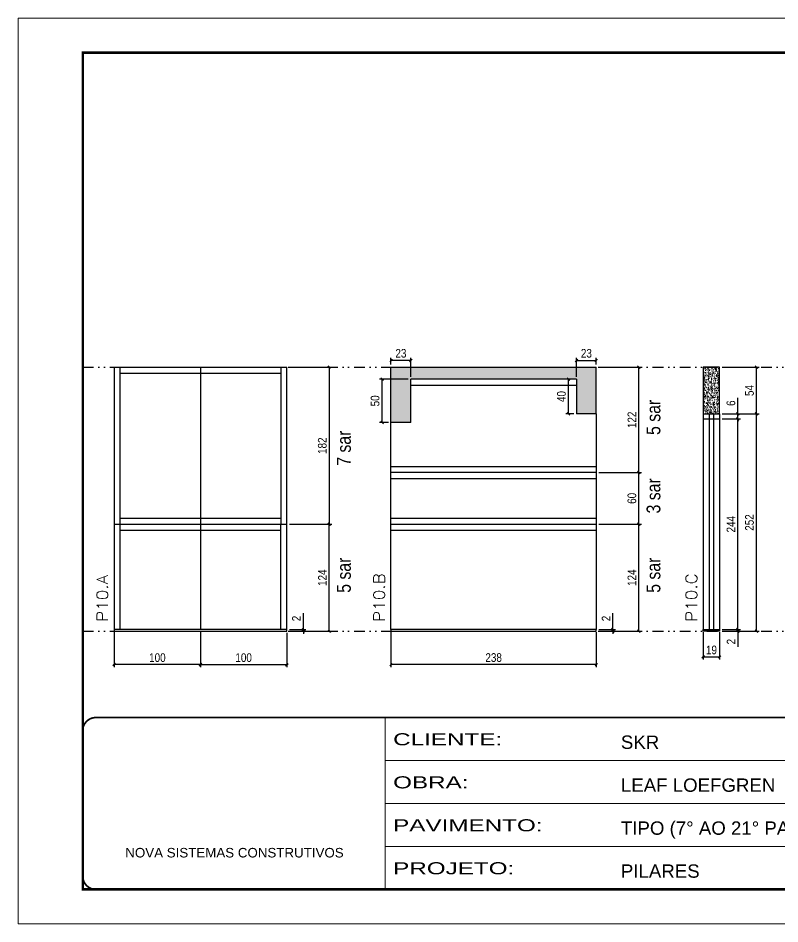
# Model space of a CAD drawing. Extents: x 14400 to 27878, y -21631 to 6985.
# Drawn here: x 17597 to 18480, y 2489 to 3539 of the extents above; entities that cross this region are included whole.
import ezdxf

# ---------------------------------------------------------------- set-up
doc = ezdxf.new("R2010")
doc.units = 0
for name, pattern in [('CONTINUO', [0]), ('DASHED', [0.75, 0.5, -0.25]), ('DIVIDE2', [0.625, 0.25, -0.125, 0, -0.125, 0, -0.125])]:
    doc.linetypes.add(name, pattern=pattern)
for name, color, linetype in [('COTA', 241, 'Continuous'), ('NOMENCLATURA', 7, 'Continuous'), ('Nível', 160, 'Continuous'), ('Painéis', 200, 'Continuous'), ('SARR_2.2x7', 40, 'Continuous')]:
    doc.layers.add(name, color=color, linetype=linetype)
for name, color, linetype, lineweight in [('Folhas', 255, 'Continuous', 9), ('SARRAFO DE PRESSAO', 251, 'DASHED', 9), ('Texto Seção', 7, 'Continuous', 15)]:
    doc.layers.add(name, color=color, linetype=linetype, lineweight=lineweight)
doc.styles.add('ARIAL', font='arial.ttf')
doc.styles.add('ARIAL_NARROW', font='ARIALN.TTF', dxfattribs={"height": 0.2})
doc.styles.add('COTA TECNICA', font='techl___.ttf', dxfattribs={"height": 10})
doc.styles.add('COTA TECNICA-50', font='techl___.ttf', dxfattribs={"height": 10})
doc.styles.add('REGUA-120', font='ROMANS.shx', dxfattribs={"height": 15})
doc.styles.add('Tecnologia', font='')
doc.styles.get('Tecnologia').set_extended_font_data('Forgotten Futurist')
doc.dimstyles.new('COTA PAINEL-50', dxfattribs={"dimtxt": 10, "dimasz": 3, "dimexe": 3, "dimexo": 3, "dimgap": 3, "dimtad": 1, "dimdec": 1, "dimzin": 12, "dimdsep": 46, "dimtxsty": 'COTA TECNICA-50', "dimblk1": 'OBLIQUE', "dimblk2": 'OBLIQUE', "dimsah": 1, "dimcen": 0.9, "dimclrd": 4, "dimclre": 4, "dimclrt": 240, "dimadec": 1, "dimazin": 3, "dimtfac": 1, "dimtdec": 1, "dimtmove": 0, "dimatfit": 3, "dimfxl": 1, "dimtolj": 1, "dimtzin": 12, "dimarcsym": 0})
doc.dimstyles.new('PAINEL', dxfattribs={"dimtxt": 10, "dimasz": 3, "dimexe": 3, "dimexo": 3, "dimgap": 3, "dimtad": 1, "dimdec": 1, "dimzin": 12, "dimdsep": 46, "dimtxsty": 'COTA TECNICA', "dimblk1": 'OBLIQUE', "dimblk2": 'OBLIQUE', "dimsah": 1, "dimcen": 0.9, "dimclrd": 4, "dimclre": 4, "dimclrt": 240, "dimadec": 1, "dimazin": 3, "dimtfac": 1, "dimtdec": 1, "dimtmove": 0, "dimatfit": 3, "dimfxl": 1, "dimtolj": 1, "dimtzin": 12, "dimarcsym": 0})

# ---------------------------------------------------------------- blocks, each defined once
blk = doc.blocks.new('9999999999')
at = {"color": 30, "linetype": 'CONTINUO'}
for p, q in [((98564.6, 34230.2), (98564.6, 34429.4)), ((98564.6, 34379.6), (99584, 34379.6)), ((98564.6, 34329.8), (99488, 34329.8)), ((98564.6, 34280), (99488, 34280))]:
    blk.add_line(p, q, dxfattribs=at)
at = {"color": 30, "linetype": 'CONTINUO', "const_width": 2}
blk.add_lwpolyline([(99584, 34230.2), (99584, 34414.4, 0.414214), (99569, 34429.4), (98229, 34429.4, 0.414214), (98214, 34414.4), (98214, 34245.2, 0.414214), (98229, 34230.2), (99584, 34230.2)], format="xyb", dxfattribs=at)
at = {"layer": 'Folhas'}
blk.add_lwpolyline([(98139, 34190.2), (99624, 34190.2), (99624, 35240.2), (98139, 35240.2)], close=True, dxfattribs=at)
at = {"layer": 'Folhas', "color": 30, "const_width": 3}
blk.add_lwpolyline([(98214, 34230.2), (99584, 34230.2), (99584, 35200.2), (98214, 35200.2)], close=True, dxfattribs=at)
at = {"color": 7, "linetype": 'Continuous', "ltscale": 5, "style": 'ARIAL'}
for s, height, p in [('SKR', 15.48, (98837.7, 34393.1)), ('LEAF LOEFGREN', 15.483, (98837.7, 34343.3)), ('TIPO (7° AO 21° PAVIMENTO)', 15.483, (98837.7, 34293.5)), ('NOVA SISTEMAS CONSTRUTIVOS', 11.059, (98263.2, 34267.2)), ('PILARES', 15.48, (98837.7, 34243.7))]:
    blk.add_text(s, height=height, dxfattribs=at).set_placement(p)
at = {"layer": 'Folhas', "color": 7, "style": 'Tecnologia', "width": 1.5}
for s, p in [('CLIENTE:', (98573.7, 34397.2)), ('OBRA:', (98573.7, 34347.3)), ('PAVIMENTO:', (98573.7, 34297.5)), ('PROJETO:', (98573.7, 34247.7))]:
    blk.add_text(s, height=14, dxfattribs=at).set_placement(p)
blk = doc.blocks.new('_Oblique')
at = {"color": 0, "linetype": 'ByBlock', "lineweight": -2}
blk.add_line((-0.5, -0.5), (0.5, 0.5), dxfattribs=at)
blk = doc.blocks.new('*D1522')
at = {"layer": 'COTA', "color": 4, "lineweight": -2, "transparency": 16777216}
for p, q in [((17708.4, 2827.3), (17708.4, 2786.5)), ((17808.4, 2827.3), (17808.4, 2786.5)), ((17808.4, 2789.5), (17708.4, 2789.5))]:
    blk.add_line(p, q, dxfattribs=at)
at = {"layer": 'Defpoints', "color": 0, "transparency": 16777216}
for p in [(17708.4, 2830.3), (17808.4, 2830.3), (17708.4, 2789.5)]:
    blk.add_point(p, dxfattribs=at)
at = {"layer": 'COTA', "color": 4, "lineweight": -2, "transparency": 16777216, "xscale": 3, "yscale": 3, "zscale": 3, "rotation": 180}
blk.add_blockref('_Oblique', (17708.4, 2789.5), dxfattribs=at)
at = {"layer": 'COTA', "color": 4, "lineweight": -2, "transparency": 16777216, "xscale": 3, "yscale": 3, "zscale": 3}
blk.add_blockref('_Oblique', (17808.4, 2789.5), dxfattribs=at)
at = {"layer": 'COTA', "color": 240, "transparency": 16777216, "insert": (17758.4, 2797.6), "char_height": 10, "attachment_point": 5, "style": 'COTA TECNICA'}
blk.add_mtext('\\A1;100', dxfattribs=at)
blk = doc.blocks.new('*D1523')
at = {"layer": 'COTA', "color": 4, "lineweight": -2, "transparency": 16777216}
for p, q in [((17927.6, 2830.3), (17927.6, 2849.1)), ((17911.4, 2830.3), (17930.6, 2830.3)), ((17911.4, 2828.3), (17930.6, 2828.3)), ((17927.6, 2828.3), (17927.6, 2830.3)), ((17927.6, 2828.3), (17927.6, 2825.3))]:
    blk.add_line(p, q, dxfattribs=at)
at = {"layer": 'Defpoints', "color": 0, "transparency": 16777216}
for p in [(17908.4, 2830.3), (17908.4, 2828.3), (17927.6, 2828.3)]:
    blk.add_point(p, dxfattribs=at)
at = {"layer": 'COTA', "color": 4, "lineweight": -2, "transparency": 16777216, "xscale": 3, "yscale": 3, "zscale": 3}
for p, rotation in [((17927.6, 2830.3), 270), ((17927.6, 2828.3), 90)]:
    blk.add_blockref('_Oblique', p, dxfattribs=dict(at, rotation=rotation))
at = {"layer": 'COTA', "color": 240, "transparency": 16777216, "insert": (17919.6, 2843), "char_height": 10, "attachment_point": 5, "rotation": 90, "style": 'COTA TECNICA-50'}
blk.add_mtext('\\A1;2', dxfattribs=at)
blk = doc.blocks.new('*D1524')
at = {"layer": 'COTA', "color": 4, "linetype": 'ByBlock', "lineweight": -2, "transparency": 16777216}
for p, q in [((17911.4, 2952.3), (17960.7, 2952.3)), ((17957.7, 2828.3), (17957.7, 2952.3)), ((17911.4, 2828.3), (17960.7, 2828.3))]:
    blk.add_line(p, q, dxfattribs=at)
at = {"layer": 'Defpoints', "color": 0, "linetype": 'ByBlock', "transparency": 16777216}
for p in [(17908.4, 2952.3), (17957.7, 2952.3), (17908.4, 2828.3)]:
    blk.add_point(p, dxfattribs=at)
at = {"layer": 'COTA', "color": 4, "linetype": 'ByBlock', "lineweight": -2, "transparency": 16777216, "xscale": 3, "yscale": 3, "zscale": 3}
for p, rotation in [((17957.7, 2952.3), 90), ((17957.7, 2828.3), 270)]:
    blk.add_blockref('_Oblique', p, dxfattribs=dict(at, rotation=rotation))
at = {"layer": 'COTA', "color": 240, "linetype": 'ByBlock', "transparency": 16777216, "insert": (17949.7, 2890.3), "char_height": 10, "attachment_point": 5, "rotation": 90, "style": 'COTA TECNICA'}
blk.add_mtext('\\A1;124', dxfattribs=at)
blk = doc.blocks.new('*D1525')
at = {"layer": 'COTA', "color": 4, "lineweight": -2, "transparency": 16777216}
for p, q in [((18029.2, 2827.3), (18029.2, 2786.5)), ((18267.2, 2827.3), (18267.2, 2786.5)), ((18267.2, 2789.5), (18029.2, 2789.5))]:
    blk.add_line(p, q, dxfattribs=at)
at = {"layer": 'Defpoints', "color": 0, "transparency": 16777216}
for p in [(18029.2, 2830.3), (18267.2, 2830.3), (18029.2, 2789.5)]:
    blk.add_point(p, dxfattribs=at)
at = {"layer": 'COTA', "color": 4, "lineweight": -2, "transparency": 16777216, "xscale": 3, "yscale": 3, "zscale": 3, "rotation": 180}
blk.add_blockref('_Oblique', (18029.2, 2789.5), dxfattribs=at)
at = {"layer": 'COTA', "color": 4, "lineweight": -2, "transparency": 16777216, "xscale": 3, "yscale": 3, "zscale": 3}
blk.add_blockref('_Oblique', (18267.2, 2789.5), dxfattribs=at)
at = {"layer": 'COTA', "color": 240, "transparency": 16777216, "insert": (18148.2, 2797.7), "char_height": 10, "attachment_point": 5, "style": 'COTA TECNICA'}
blk.add_mtext('\\A1;238', dxfattribs=at)
blk = doc.blocks.new('*D1526')
at = {"layer": 'COTA', "color": 4, "lineweight": -2, "transparency": 16777216}
for p, q in [((18286.5, 2830.3), (18286.5, 2849.1)), ((18270.2, 2830.3), (18289.5, 2830.3)), ((18270.2, 2828.3), (18289.5, 2828.3)), ((18286.5, 2828.3), (18286.5, 2830.3)), ((18286.5, 2828.3), (18286.5, 2825.3))]:
    blk.add_line(p, q, dxfattribs=at)
at = {"layer": 'Defpoints', "color": 0, "transparency": 16777216}
for p in [(18267.2, 2830.3), (18267.2, 2828.3), (18286.5, 2828.3)]:
    blk.add_point(p, dxfattribs=at)
at = {"layer": 'COTA', "color": 4, "lineweight": -2, "transparency": 16777216, "xscale": 3, "yscale": 3, "zscale": 3}
for p, rotation in [((18286.5, 2830.3), 270), ((18286.5, 2828.3), 90)]:
    blk.add_blockref('_Oblique', p, dxfattribs=dict(at, rotation=rotation))
at = {"layer": 'COTA', "color": 240, "transparency": 16777216, "insert": (18278.5, 2843), "char_height": 10, "attachment_point": 5, "rotation": 90, "style": 'COTA TECNICA-50'}
blk.add_mtext('\\A1;2', dxfattribs=at)
blk = doc.blocks.new('*D1527')
at = {"layer": 'COTA', "color": 4, "linetype": 'ByBlock', "lineweight": -2, "transparency": 16777216}
for p, q in [((18270.2, 2952.3), (18319.6, 2952.3)), ((18316.6, 2828.3), (18316.6, 2952.3)), ((18270.2, 2828.3), (18319.6, 2828.3))]:
    blk.add_line(p, q, dxfattribs=at)
at = {"layer": 'Defpoints', "color": 0, "linetype": 'ByBlock', "transparency": 16777216}
for p in [(18267.2, 2952.3), (18316.6, 2952.3), (18267.2, 2828.3)]:
    blk.add_point(p, dxfattribs=at)
at = {"layer": 'COTA', "color": 4, "linetype": 'ByBlock', "lineweight": -2, "transparency": 16777216, "xscale": 3, "yscale": 3, "zscale": 3}
for p, rotation in [((18316.6, 2952.3), 90), ((18316.6, 2828.3), 270)]:
    blk.add_blockref('_Oblique', p, dxfattribs=dict(at, rotation=rotation))
at = {"layer": 'COTA', "color": 240, "linetype": 'ByBlock', "transparency": 16777216, "insert": (18308.5, 2890.3), "char_height": 10, "attachment_point": 5, "rotation": 90, "style": 'COTA TECNICA'}
blk.add_mtext('\\A1;124', dxfattribs=at)
blk = doc.blocks.new('*D1528')
at = {"layer": 'COTA', "color": 4, "lineweight": -2, "transparency": 16777216}
for p, q in [((17808.4, 2827.3), (17808.4, 2786.5)), ((17908.4, 2826.3), (17908.4, 2786.5)), ((17808.4, 2789.5), (17908.4, 2789.5))]:
    blk.add_line(p, q, dxfattribs=at)
at = {"layer": 'Defpoints', "color": 0, "transparency": 16777216}
for p in [(17808.4, 2830.3), (17908.4, 2829.3), (17908.4, 2789.5)]:
    blk.add_point(p, dxfattribs=at)
at = {"layer": 'COTA', "color": 4, "lineweight": -2, "transparency": 16777216, "xscale": 3, "yscale": 3, "zscale": 3, "rotation": 180}
blk.add_blockref('_Oblique', (17808.4, 2789.5), dxfattribs=at)
at = {"layer": 'COTA', "color": 4, "lineweight": -2, "transparency": 16777216, "xscale": 3, "yscale": 3, "zscale": 3}
blk.add_blockref('_Oblique', (17908.4, 2789.5), dxfattribs=at)
at = {"layer": 'COTA', "color": 240, "transparency": 16777216, "insert": (17858.4, 2797.6), "char_height": 10, "attachment_point": 5, "style": 'COTA TECNICA'}
blk.add_mtext('\\A1;100', dxfattribs=at)
blk = doc.blocks.new('*D1529')
at = {"layer": 'COTA', "color": 4, "lineweight": -2, "transparency": 16777216}
for p, q in [((17911.4, 3134.3), (17960.7, 3134.3)), ((17957.7, 3134.3), (17957.7, 2952.3)), ((17911.4, 2952.3), (17960.7, 2952.3))]:
    blk.add_line(p, q, dxfattribs=at)
at = {"layer": 'Defpoints', "color": 0, "transparency": 16777216}
for p in [(17908.4, 3134.3), (17908.4, 2952.3), (17957.7, 2952.3)]:
    blk.add_point(p, dxfattribs=at)
at = {"layer": 'COTA', "color": 4, "lineweight": -2, "transparency": 16777216, "xscale": 3, "yscale": 3, "zscale": 3}
for p, rotation in [((17957.7, 3134.3), 90), ((17957.7, 2952.3), 270)]:
    blk.add_blockref('_Oblique', p, dxfattribs=dict(at, rotation=rotation))
at = {"layer": 'COTA', "color": 240, "transparency": 16777216, "insert": (17949.6, 3043.3), "char_height": 10, "attachment_point": 5, "rotation": 90, "style": 'COTA TECNICA'}
blk.add_mtext('\\A1;182', dxfattribs=at)
blk = doc.blocks.new('*D1543')
at = {"layer": 'COTA', "color": 4, "lineweight": -2, "transparency": 16777216}
for p, q in [((18270.2, 3012.3), (18319.6, 3012.3)), ((18316.6, 2952.3), (18316.6, 3012.3)), ((18270.2, 2952.3), (18319.6, 2952.3))]:
    blk.add_line(p, q, dxfattribs=at)
at = {"layer": 'Defpoints', "color": 0, "transparency": 16777216}
for p in [(18267.2, 3012.3), (18316.6, 3012.3), (18267.2, 2952.3)]:
    blk.add_point(p, dxfattribs=at)
at = {"layer": 'COTA', "color": 4, "lineweight": -2, "transparency": 16777216, "xscale": 3, "yscale": 3, "zscale": 3}
for p, rotation in [((18316.6, 3012.3), 90), ((18316.6, 2952.3), 270)]:
    blk.add_blockref('_Oblique', p, dxfattribs=dict(at, rotation=rotation))
at = {"layer": 'COTA', "color": 240, "transparency": 16777216, "insert": (18308.5, 2982.3), "char_height": 10, "attachment_point": 5, "rotation": 90, "style": 'COTA TECNICA'}
blk.add_mtext('\\A1;60', dxfattribs=at)
blk = doc.blocks.new('*D1544')
at = {"layer": 'COTA', "color": 4, "lineweight": -2, "transparency": 16777216}
for p, q in [((18270.2, 3134.3), (18319.6, 3134.3)), ((18316.6, 3012.3), (18316.6, 3134.3)), ((18270.2, 3012.3), (18319.6, 3012.3))]:
    blk.add_line(p, q, dxfattribs=at)
at = {"layer": 'Defpoints', "color": 0, "transparency": 16777216}
for p in [(18267.2, 3134.3), (18316.6, 3134.3), (18267.2, 3012.3)]:
    blk.add_point(p, dxfattribs=at)
at = {"layer": 'COTA', "color": 4, "lineweight": -2, "transparency": 16777216, "xscale": 3, "yscale": 3, "zscale": 3}
for p, rotation in [((18316.6, 3134.3), 90), ((18316.6, 3012.3), 270)]:
    blk.add_blockref('_Oblique', p, dxfattribs=dict(at, rotation=rotation))
at = {"layer": 'COTA', "color": 240, "transparency": 16777216, "insert": (18308.5, 3073.3), "char_height": 10, "attachment_point": 5, "rotation": 90, "style": 'COTA TECNICA'}
blk.add_mtext('\\A1;122', dxfattribs=at)
blk = doc.blocks.new('*D1537')
at = {"layer": 'COTA', "color": 4, "lineweight": -2, "transparency": 16777216}
for p, q in [((18391.2, 2827.3), (18391.2, 2795.4)), ((18410.2, 2827.3), (18410.2, 2795.4)), ((18391.2, 2798.4), (18410.2, 2798.4))]:
    blk.add_line(p, q, dxfattribs=at)
at = {"layer": 'Defpoints', "color": 0, "transparency": 16777216}
for p in [(18391.2, 2830.3), (18410.2, 2830.3), (18410.2, 2798.4)]:
    blk.add_point(p, dxfattribs=at)
at = {"layer": 'COTA', "color": 4, "lineweight": -2, "transparency": 16777216, "xscale": 3, "yscale": 3, "zscale": 3, "rotation": 180}
blk.add_blockref('_Oblique', (18391.2, 2798.4), dxfattribs=at)
at = {"layer": 'COTA', "color": 4, "lineweight": -2, "transparency": 16777216, "xscale": 3, "yscale": 3, "zscale": 3}
blk.add_blockref('_Oblique', (18410.2, 2798.4), dxfattribs=at)
at = {"layer": 'COTA', "color": 240, "transparency": 16777216, "insert": (18400.7, 2806.5), "char_height": 10, "attachment_point": 5, "style": 'COTA TECNICA'}
blk.add_mtext('\\A1;19', dxfattribs=at)
blk = doc.blocks.new('*D1538')
at = {"layer": 'COTA', "color": 4, "lineweight": -2, "transparency": 16777216}
for p, q in [((18413.2, 2830.3), (18434.4, 2830.3)), ((18413.2, 2828.3), (18434.4, 2828.3)), ((18431.4, 2830.3), (18431.4, 2833.3)), ((18431.4, 2830.3), (18431.4, 2828.3)), ((18431.4, 2828.3), (18431.4, 2810.2))]:
    blk.add_line(p, q, dxfattribs=at)
at = {"layer": 'Defpoints', "color": 0, "transparency": 16777216}
for p in [(18410.2, 2830.3), (18410.2, 2828.3), (18431.4, 2830.3)]:
    blk.add_point(p, dxfattribs=at)
at = {"layer": 'COTA', "color": 4, "lineweight": -2, "transparency": 16777216, "xscale": 3, "yscale": 3, "zscale": 3}
for p, rotation in [((18431.4, 2830.3), 270), ((18431.4, 2828.3), 90)]:
    blk.add_blockref('_Oblique', p, dxfattribs=dict(at, rotation=rotation))
at = {"layer": 'COTA', "color": 240, "transparency": 16777216, "insert": (18423.4, 2816.2), "char_height": 10, "attachment_point": 5, "rotation": 90, "style": 'COTA TECNICA-50'}
blk.add_mtext('\\A1;2', dxfattribs=at)
blk = doc.blocks.new('*D1539')
at = {"layer": 'COTA', "color": 4, "lineweight": -2, "transparency": 16777216}
for p, q in [((18413.2, 3080.3), (18455.9, 3080.3)), ((18452.9, 2828.3), (18452.9, 3080.3)), ((18413.2, 2828.3), (18455.9, 2828.3))]:
    blk.add_line(p, q, dxfattribs=at)
at = {"layer": 'Defpoints', "color": 0, "transparency": 16777216}
for p in [(18410.2, 3080.3), (18452.9, 3080.3), (18410.2, 2828.3)]:
    blk.add_point(p, dxfattribs=at)
at = {"layer": 'COTA', "color": 4, "lineweight": -2, "transparency": 16777216, "xscale": 3, "yscale": 3, "zscale": 3}
for p, rotation in [((18452.9, 3080.3), 90), ((18452.9, 2828.3), 270)]:
    blk.add_blockref('_Oblique', p, dxfattribs=dict(at, rotation=rotation))
at = {"layer": 'COTA', "color": 240, "transparency": 16777216, "insert": (18444.8, 2954.3), "char_height": 10, "attachment_point": 5, "rotation": 90, "style": 'COTA TECNICA-50'}
blk.add_mtext('\\A1;252', dxfattribs=at)
blk = doc.blocks.new('*D1545')
at = {"layer": 'COTA', "color": 4, "lineweight": -2, "transparency": 16777216}
for p, q in [((18413.2, 3134.3), (18455.9, 3134.3)), ((18452.9, 3080.3), (18452.9, 3134.3)), ((18413.2, 3080.3), (18455.9, 3080.3))]:
    blk.add_line(p, q, dxfattribs=at)
at = {"layer": 'Defpoints', "color": 0, "transparency": 16777216}
for p in [(18410.2, 3134.3), (18452.9, 3134.3), (18410.2, 3080.3)]:
    blk.add_point(p, dxfattribs=at)
at = {"layer": 'COTA', "color": 4, "lineweight": -2, "transparency": 16777216, "xscale": 3, "yscale": 3, "zscale": 3}
for p, rotation in [((18452.9, 3134.3), 90), ((18452.9, 3080.3), 270)]:
    blk.add_blockref('_Oblique', p, dxfattribs=dict(at, rotation=rotation))
at = {"layer": 'COTA', "color": 240, "transparency": 16777216, "insert": (18444.8, 3107.3), "char_height": 10, "attachment_point": 5, "rotation": 90, "style": 'COTA TECNICA'}
blk.add_mtext('\\A1;54', dxfattribs=at)
blk = doc.blocks.new('*D1546')
at = {"color": 4, "lineweight": -2, "transparency": 16777216}
for p, q in [((18049.2, 3120.3), (18015.9, 3120.3)), ((18018.9, 3070.3), (18018.9, 3120.3)), ((18026.2, 3070.3), (18015.9, 3070.3))]:
    blk.add_line(p, q, dxfattribs=at)
at = {"layer": 'Defpoints', "color": 0, "transparency": 16777216}
for p in [(18018.9, 3120.3), (18052.2, 3120.3), (18029.2, 3070.3)]:
    blk.add_point(p, dxfattribs=at)
at = {"color": 4, "lineweight": -2, "transparency": 16777216, "xscale": 3, "yscale": 3, "zscale": 3}
for p, rotation in [((18018.9, 3120.3), 90), ((18018.9, 3070.3), 270)]:
    blk.add_blockref('_Oblique', p, dxfattribs=dict(at, rotation=rotation))
at = {"color": 240, "transparency": 16777216, "insert": (18010.8, 3095.3), "char_height": 10, "attachment_point": 5, "rotation": 90, "style": 'COTA TECNICA'}
blk.add_mtext('\\A1;50', dxfattribs=at)
blk = doc.blocks.new('*D1547')
at = {"color": 4, "lineweight": -2, "transparency": 16777216}
for p, q in [((18029.2, 3137.3), (18029.2, 3145.2)), ((18052.2, 3142.2), (18029.2, 3142.2)), ((18052.2, 3123.3), (18052.2, 3145.2))]:
    blk.add_line(p, q, dxfattribs=at)
at = {"layer": 'Defpoints', "color": 0, "transparency": 16777216}
for p in [(18029.2, 3142.2), (18029.2, 3134.3), (18052.2, 3120.3)]:
    blk.add_point(p, dxfattribs=at)
at = {"color": 4, "lineweight": -2, "transparency": 16777216, "xscale": 3, "yscale": 3, "zscale": 3, "rotation": 180}
blk.add_blockref('_Oblique', (18029.2, 3142.2), dxfattribs=at)
at = {"color": 4, "lineweight": -2, "transparency": 16777216, "xscale": 3, "yscale": 3, "zscale": 3}
blk.add_blockref('_Oblique', (18052.2, 3142.2), dxfattribs=at)
at = {"color": 240, "transparency": 16777216, "insert": (18040.7, 3150.4), "char_height": 10, "attachment_point": 5, "style": 'COTA TECNICA'}
blk.add_mtext('\\A1;23', dxfattribs=at)
blk = doc.blocks.new('*D1548')
at = {"color": 4, "lineweight": -2, "transparency": 16777216}
for p, q in [((18244.2, 3123.3), (18244.2, 3145.2)), ((18244.2, 3142.2), (18267.2, 3142.2)), ((18267.2, 3137.3), (18267.2, 3145.2))]:
    blk.add_line(p, q, dxfattribs=at)
at = {"layer": 'Defpoints', "color": 0, "transparency": 16777216}
for p in [(18267.2, 3142.2), (18267.2, 3134.3), (18244.2, 3120.3)]:
    blk.add_point(p, dxfattribs=at)
at = {"color": 4, "lineweight": -2, "transparency": 16777216, "xscale": 3, "yscale": 3, "zscale": 3, "rotation": 180}
blk.add_blockref('_Oblique', (18244.2, 3142.2), dxfattribs=at)
at = {"color": 4, "lineweight": -2, "transparency": 16777216, "xscale": 3, "yscale": 3, "zscale": 3}
blk.add_blockref('_Oblique', (18267.2, 3142.2), dxfattribs=at)
at = {"color": 240, "transparency": 16777216, "insert": (18255.7, 3150.4), "char_height": 10, "attachment_point": 5, "style": 'COTA TECNICA'}
blk.add_mtext('\\A1;23', dxfattribs=at)
blk = doc.blocks.new('*D1549')
at = {"color": 4, "lineweight": -2, "transparency": 16777216}
for p, q in [((18241.2, 3120.3), (18231.9, 3120.3)), ((18234.9, 3080.3), (18234.9, 3120.3)), ((18241.2, 3080.3), (18231.9, 3080.3))]:
    blk.add_line(p, q, dxfattribs=at)
at = {"layer": 'Defpoints', "color": 0, "transparency": 16777216}
for p in [(18234.9, 3120.3), (18244.2, 3120.3), (18244.2, 3080.3)]:
    blk.add_point(p, dxfattribs=at)
at = {"color": 4, "lineweight": -2, "transparency": 16777216, "xscale": 3, "yscale": 3, "zscale": 3}
for p, rotation in [((18234.9, 3120.3), 90), ((18234.9, 3080.3), 270)]:
    blk.add_blockref('_Oblique', p, dxfattribs=dict(at, rotation=rotation))
at = {"color": 240, "transparency": 16777216, "insert": (18226.8, 3100.3), "char_height": 10, "attachment_point": 5, "rotation": 90, "style": 'COTA TECNICA'}
blk.add_mtext('\\A1;40', dxfattribs=at)
blk = doc.blocks.new('*D1556')
at = {"color": 4, "lineweight": -2, "transparency": 16777216}
for p, q in [((18413.2, 3074.3), (18434.4, 3074.3)), ((18431.4, 2830.3), (18431.4, 3074.3)), ((18413.2, 2830.3), (18434.4, 2830.3))]:
    blk.add_line(p, q, dxfattribs=at)
at = {"layer": 'Defpoints', "color": 0, "transparency": 16777216}
for p in [(18410.2, 3074.3), (18431.4, 3074.3), (18410.2, 2830.3)]:
    blk.add_point(p, dxfattribs=at)
at = {"color": 4, "lineweight": -2, "transparency": 16777216, "xscale": 3, "yscale": 3, "zscale": 3}
for p, rotation in [((18431.4, 3074.3), 90), ((18431.4, 2830.3), 270)]:
    blk.add_blockref('_Oblique', p, dxfattribs=dict(at, rotation=rotation))
at = {"color": 240, "transparency": 16777216, "insert": (18423.3, 2952.3), "char_height": 10, "attachment_point": 5, "rotation": 90, "style": 'COTA TECNICA'}
blk.add_mtext('\\A1;244', dxfattribs=at)
blk = doc.blocks.new('*D1557')
at = {"color": 4, "lineweight": -2, "transparency": 16777216}
for p, q in [((18431.4, 3080.3), (18431.4, 3099)), ((18413.2, 3080.3), (18434.4, 3080.3)), ((18431.4, 3074.3), (18431.4, 3080.3)), ((18413.2, 3074.3), (18434.4, 3074.3)), ((18431.4, 3074.3), (18431.4, 3071.3))]:
    blk.add_line(p, q, dxfattribs=at)
at = {"layer": 'Defpoints', "color": 0, "transparency": 16777216}
for p in [(18410.2, 3080.3), (18431.4, 3080.3), (18410.2, 3074.3)]:
    blk.add_point(p, dxfattribs=at)
at = {"color": 4, "lineweight": -2, "transparency": 16777216, "xscale": 3, "yscale": 3, "zscale": 3}
for p, rotation in [((18431.4, 3080.3), 270), ((18431.4, 3074.3), 90)]:
    blk.add_blockref('_Oblique', p, dxfattribs=dict(at, rotation=rotation))
at = {"color": 240, "transparency": 16777216, "insert": (18423.3, 3092.6), "char_height": 10, "attachment_point": 5, "rotation": 90, "style": 'COTA TECNICA'}
blk.add_mtext('\\A1;6', dxfattribs=at)

msp = doc.modelspace()

# ---------------------------------------------------------------- hatches: boundary and pattern name
at = {"layer": 'COTA'}
h = msp.add_hatch(dxfattribs=at)
h.set_pattern_fill('AR-CONC', color=256, scale=0.03)
h.set_pattern_definition([(50, (-62.245, 0), (5.4655401, -0.4781726), [0.5715, -6.2865]), (355, (-62.245, 0), (-1.0573026, 5.7317054), [0.4572, -5.0292175]), (100.451445, (-61.7896, -0.04), (4.4082374, 5.2535326), [0.4857003, -5.3427073]), (46.1842, (-62.245, 1.524), (8.1323712, -1.2612698), [0.85725, -9.42975]), (96.63556, (-61.5674, 1.419), (7.122124, 7.4227837), [0.7285507, -8.0140682]), (351.18415, (-62.245, 1.524), (7.122124, 7.4227837), [0.685799, -7.543792]), (21, (-61.483, 1.143), (4.5484317, -3.0679559), [0.5715, -6.2865]), (326, (-61.483, 1.143), (1.8540609, 5.525639), [0.4572, -5.0292]), (71.451445, (-61.104, 0.8873), (6.4024926, 2.457683), [0.4857003, -5.3426981]), (37.5, (-62.245, 0), (0.0926581, 2.53665117), [0, -4.96824, 0, -5.1054, 0, -5.04825]), (7.5, (-62.245, 0), (2.00458988, 3.00541724), [0, -2.91084, 0, -4.85394, 0, -1.92405]), (327.5, (-63.9444, 0), (4.06771786, -0.17186232), [0, -1.905, 0, -5.9436, 0, -7.8867]), (317.5, (-64.7064, 0), (4.44387544, 0.7627947), [0, -2.4765, 0, -3.94716, 0, -5.6007])])
h.paths.add_polyline_path([(18267.209, 3134.285), (18029.209, 3134.285), (18029.209, 3070.285), (18052.209, 3070.285), (18052.209, 3120.285), (18244.209, 3120.285), (18244.209, 3080.285), (18267.209, 3080.285)])
h = msp.add_hatch(dxfattribs=at)
h.set_pattern_fill('AR-CONC', color=256, scale=0.03)
h.set_pattern_definition([(50, (-351.8593, -1198.575), (5.4655401, -0.4781726), [0.5715, -6.2865]), (355, (-351.859, -1198.575), (-1.0573026, 5.7317054), [0.4572, -5.0292175]), (100.451445, (-351.404, -1198.615), (4.4082374, 5.2535326), [0.4857003, -5.3427073]), (46.1842, (-351.859, -1197.051), (8.1323712, -1.2612698), [0.85725, -9.42975]), (96.635558, (-351.1816, -1197.156), (7.122124, 7.4227837), [0.7285507, -8.0140682]), (351.18415, (-351.859, -1197.051), (7.122124, 7.4227837), [0.685799, -7.543792]), (21, (-351.0973, -1197.432), (4.5484317, -3.0679559), [0.5715, -6.2865]), (326, (-351.097, -1197.432), (1.8540609, 5.525639), [0.4572, -5.0292]), (71.451445, (-350.718, -1197.688), (6.4024926, 2.457683), [0.4857003, -5.3426981]), (37.5, (-351.8593, -1198.5751), (0.0926581, 2.53665117), [0, -4.96824, 0, -5.1054, 0, -5.04825]), (7.5, (-351.8593, -1198.575), (2.00458988, 3.00541724), [0, -2.91084, 0, -4.85394, 0, -1.92405]), (327.5, (-353.5585, -1198.5751), (4.06771786, -0.17186232), [0, -1.905, 0, -5.9436, 0, -7.8867]), (317.5, (-354.3205, -1198.575), (4.44387544, 0.7627947), [0, -2.4765, 0, -3.94716, 0, -5.6007])])
h.paths.add_polyline_path([(18391.194, 3080.285), (18410.194, 3080.285), (18410.194, 3134.285), (18391.194, 3134.285)])

# ---------------------------------------------------------------- linework, layer by layer
for p, q in [((18029.209, 3070.285), (18029.209, 3134.285)), ((18029.209, 3134.285), (18267.209, 3134.285)), ((18267.209, 3080.285), (18267.209, 3134.285)), ((18052.209, 3120.285), (18052.209, 3120.285)), ((18244.209, 3120.285), (18244.209, 3120.285))]:
    msp.add_line(p, q, dxfattribs=at)
msp.add_lwpolyline([(18391.194, 3080.285), (18410.194, 3080.285), (18410.194, 3134.285), (18391.194, 3134.285)], close=True, dxfattribs=at)
at = {"layer": 'Nível', "color": 4, "linetype": 'DIVIDE2', "ltscale": 50}
for p, q in [((17671.967, 3134.285), (19041.967, 3134.285)), ((17671.967, 2828.285), (19041.967, 2828.285))]:
    msp.add_line(p, q, dxfattribs=at)
at = {"layer": 'Painéis'}
for p, q in [((17708.365, 3134.285), (17708.365, 2830.285)), ((17708.365, 3134.285), (17908.365, 3134.285)), ((17808.365, 3134.285), (17808.365, 2830.285)), ((17908.365, 2830.285), (17908.365, 3134.285)), ((18244.209, 3120.285), (18052.209, 3120.285)), ((18052.209, 3070.285), (18052.209, 3120.285)), ((18244.209, 3120.285), (18244.209, 3080.285)), ((18267.209, 3080.285), (18244.209, 3080.285)), ((18267.209, 3080.285), (18267.209, 2830.285)), ((18391.194, 3080.285), (18391.194, 2830.285)), ((18391.194, 3080.285), (18410.194, 3080.285)), ((18410.194, 3080.285), (18410.194, 2830.285)), ((18029.209, 2830.285), (18029.209, 3070.285)), ((18052.209, 3070.285), (18029.209, 3070.285)), ((18391.194, 3074.285), (18410.194, 3074.285)), ((18267.209, 3012.285), (18029.209, 3012.285)), ((17708.365, 2952.285), (17908.365, 2952.285)), ((18029.209, 2952.285), (18267.209, 2952.285)), ((18391.194, 2830.285), (18410.194, 2830.285)), ((18391.194, 2828.285), (18391.194, 2830.285)), ((18410.194, 2828.285), (18391.194, 2828.285)), ((18410.194, 2830.285), (18410.194, 2828.285))]:
    msp.add_line(p, q, dxfattribs=at)
for points in [[(17908.365, 2830.285), (17708.365, 2830.285), (17708.365, 2828.285), (17908.365, 2828.285)], [(18267.209, 2830.285), (18029.209, 2830.285), (18029.209, 2828.285), (18267.209, 2828.285)]]:
    msp.add_lwpolyline(points, close=True, dxfattribs=at)
at = {"layer": 'SARR_2.2x7'}
for p, q in [((17715.365, 2952.285), (17715.365, 3134.285)), ((17901.365, 3134.285), (17901.365, 2952.285)), ((17715.365, 3127.285), (17808.365, 3127.285)), ((17808.365, 3127.285), (17901.365, 3127.285)), ((18244.209, 3113.285), (18052.209, 3113.285)), ((18398.194, 3080.285), (18398.194, 2830.285)), ((18403.194, 3080.285), (18403.194, 2830.285)), ((18029.209, 3019.285), (18267.209, 3019.285)), ((18029.209, 3005.285), (18267.209, 3005.285)), ((17715.365, 2959.285), (17808.365, 2959.285)), ((17715.365, 2830.285), (17715.365, 2952.285)), ((17808.365, 2959.285), (17901.365, 2959.285)), ((17901.365, 2830.285), (17901.365, 2952.285)), ((18029.209, 2959.285), (18267.209, 2959.285)), ((17715.365, 2945.285), (17808.365, 2945.285)), ((17808.365, 2945.285), (17901.365, 2945.285)), ((18029.209, 2945.285), (18267.209, 2945.285))]:
    msp.add_line(p, q, dxfattribs=at)

# ---------------------------------------------------------------- block references
at = {"layer": 'SARRAFO DE PRESSAO', "color": 6, "linetype": 'ByBlock'}
msp.add_blockref('9999999999', (-80542.011, -31701.203), dxfattribs=at)

# ---------------------------------------------------------------- texts
at = {"layer": 'NOMENCLATURA', "style": 'ARIAL_NARROW'}
for s, p in [('5 sar', (18341.452, 3055.804)), ('7 sar', (17982.609, 3020.069)), ('3 sar', (18341.452, 2964.804)), ('5 sar', (17982.609, 2872.804)), ('5 sar', (18341.452, 2872.804))]:
    msp.add_text(s, height=16, rotation=90, dxfattribs=at).set_placement(p)
at = {"layer": 'Texto Seção', "style": 'REGUA-120', "width": 1.1}
for s, p in [('P10.A', (17701.116, 2839.049)), ('P10.B', (18021.96, 2839.049)), ('P10.C', (18383.945, 2839.049))]:
    msp.add_text(s, height=13, rotation=90, dxfattribs=at).set_placement(p)

# ---------------------------------------------------------------- dimensions: what is measured, and where the dimension line sits
for base, p1, p2, picture, middle in [((18029.209, 3142.175), (18052.209, 3120.285), (18029.209, 3134.285), '*D1547', (18040.709, 3150.395)), ((18267.209, 3142.175), (18244.209, 3120.285), (18267.209, 3134.285), '*D1548', (18255.709, 3150.395))]:
    dim = msp.add_linear_dim(base=base, p1=p1, p2=p2, dimstyle='PAINEL')
    dim.commit()
    dim.dimension.update_dxf_attribs({"geometry": picture, "text_midpoint": middle})
for base, p1, p2, picture, middle in [((18018.934, 3120.285), (18029.209, 3070.285), (18052.209, 3120.285), '*D1546', (18010.825, 3095.285)), ((18234.858, 3120.285), (18244.209, 3080.285), (18244.209, 3120.285), '*D1549', (18226.756, 3100.285)), ((18431.387, 3080.285), (18410.194, 3074.285), (18410.194, 3080.285), '*D1557', (18423.285, 3092.618)), ((18431.387, 3074.285), (18410.194, 2830.285), (18410.194, 3074.285), '*D1556', (18423.314, 2952.285))]:
    dim = msp.add_linear_dim(base=base, p1=p1, p2=p2, angle=90, dimstyle='PAINEL')
    dim.commit()
    dim.dimension.update_dxf_attribs({"geometry": picture, "text_midpoint": middle})
at = {"layer": 'COTA'}
for base, p1, p2, dimstyle, picture, middle in [((17957.733, 2952.285), (17908.365, 3134.285), (17908.365, 2952.285), 'PAINEL', '*D1529', (17949.638, 3043.285)), ((18452.863, 3134.285), (18410.194, 3080.285), (18410.194, 3134.285), 'PAINEL', '*D1545', (18444.754, 3107.285)), ((18452.863, 3080.285), (18410.194, 2828.285), (18410.194, 3080.285), 'COTA PAINEL-50', '*D1539', (18444.754, 2954.285)), ((18316.576, 3012.285), (18267.209, 2952.285), (18267.209, 3012.285), 'PAINEL', '*D1543', (18308.474, 2982.285))]:
    dim = msp.add_linear_dim(base=base, p1=p1, p2=p2, angle=90, dimstyle=dimstyle, dxfattribs=at)
    dim.commit()
    dim.dimension.update_dxf_attribs({"geometry": picture, "text_midpoint": middle})
for base, p1, p2, angle, override, picture, middle in [((18316.576, 3134.285), (18267.209, 3012.285), (18267.209, 3134.285), 90, {"dimtmove": 1}, '*D1544', (18308.518, 3073.285)), ((17708.365, 2789.462), (17808.365, 2830.285), (17708.365, 2830.285), 180, {"dimarcsym": 2}, '*D1522', (17758.365, 2797.564)), ((18029.209, 2789.462), (18267.209, 2830.285), (18029.209, 2830.285), 180, {"dimarcsym": 2}, '*D1525', (18148.209, 2797.703))]:
    dim = msp.add_linear_dim(base=base, p1=p1, p2=p2, angle=angle, dimstyle='PAINEL', override=override, dxfattribs=at)
    dim.commit()
    dim.dimension.update_dxf_attribs({"geometry": picture, "text_midpoint": middle})
at = {"layer": 'COTA', "linetype": 'ByBlock'}
for p1, p2, picture, middle in [((17908.365, 2828.285), (17908.365, 2952.285), '*D1524', (17949.66, 2890.285)), ((18267.209, 2828.285), (18267.209, 2952.285), '*D1527', (18308.503, 2890.285))]:
    dim = msp.add_aligned_dim(p1=p1, p2=p2, distance=-49.367, dimstyle='PAINEL', dxfattribs=at)
    dim.commit()
    dim.dimension.update_dxf_attribs({"geometry": picture, "text_midpoint": middle})
at = {"layer": 'COTA'}
for base, p1, p2, picture, middle in [((17927.624, 2828.285), (17908.365, 2830.285), (17908.365, 2828.285), '*D1523', (17927.624, 2843.032)), ((18286.467, 2828.285), (18267.209, 2830.285), (18267.209, 2828.285), '*D1526', (18286.467, 2843.032)), ((18431.387, 2830.285), (18410.194, 2828.285), (18410.194, 2830.285), '*D1538', (18431.387, 2816.23))]:
    dim = msp.add_linear_dim(base=base, p1=p1, p2=p2, angle=90, dimstyle='COTA PAINEL-50', dxfattribs=at)
    dim.commit()
    dim.dimension.update_dxf_attribs({"geometry": picture, "text_midpoint": middle, "dimtype": 160})
dim = msp.add_linear_dim(base=(17908.365, 2789.462), p1=(17808.365, 2830.285), p2=(17908.365, 2829.285), dimstyle='PAINEL', dxfattribs=at)
dim.commit()
dim.dimension.update_dxf_attribs({"geometry": '*D1528', "text_midpoint": (17858.365, 2797.564)})
dim = msp.add_linear_dim(base=(18410.194, 2798.391), p1=(18391.194, 2830.285), p2=(18410.194, 2830.285), dimstyle='PAINEL', override={"dimarcsym": 2}, dxfattribs=at)
dim.commit()
dim.dimension.update_dxf_attribs({"geometry": '*D1537', "text_midpoint": (18400.694, 2806.479)})

doc.saveas('drawing.dxf')
